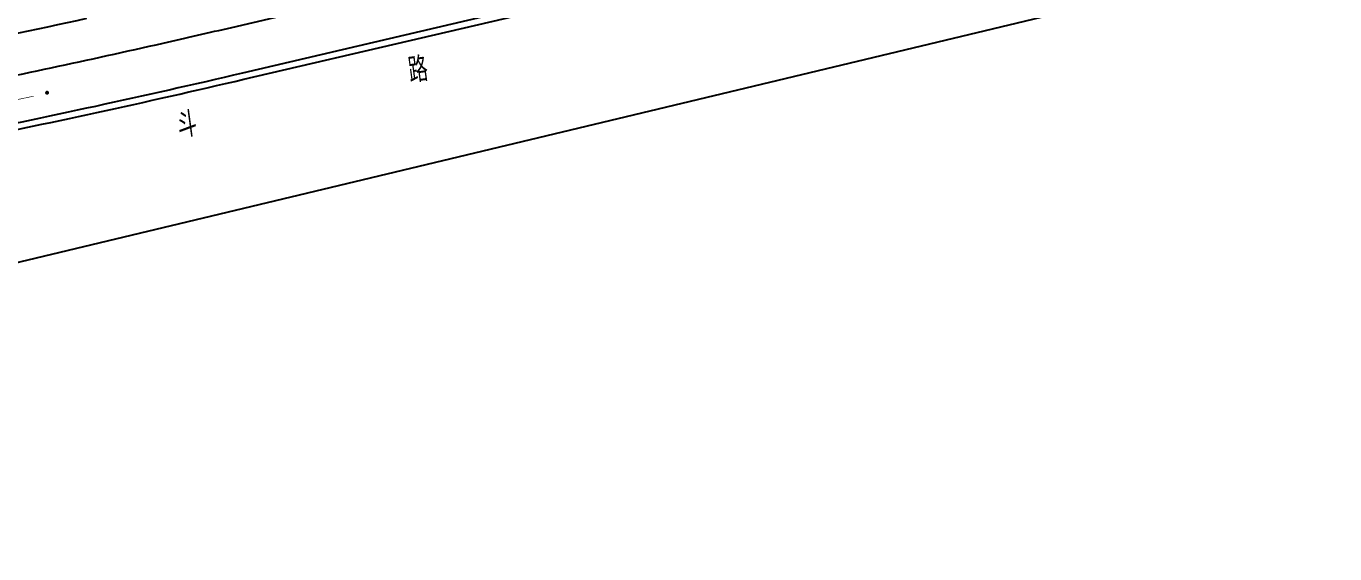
# Model space of a CAD drawing. Extents: x 60102 to 11003895, y 103457 to 3214550.
# Drawn here: x 9948117 to 10365115, y 2341670 to 2509870 of the extents above; entities that cross this region are included whole.
import ezdxf

# ---------------------------------------------------------------- set-up
doc = ezdxf.new("R2010")
doc.units = 0
doc.header["$LTSCALE"] = 10
for name, color, linetype in [('ZW-道路-缘石', 7, 'CONTINUOUS'), ('ZW-道路-边线', 7, 'CONTINUOUS'), ('围墙', 6, 'FENCELINE2'), ('本院设计标高', 31, 'CONTINUOUS'), ('道路名称', 7, 'CONTINUOUS')]:
    doc.layers.add(name, color=color, linetype=linetype)
doc.styles.get("Standard").update_dxf_attribs({"font": 'isocp.shx', "width": 0.707, "height": 10, "bigfont": 'intecad.shx'})
doc.linetypes.add('FENCELINE2', pattern='A,0.25,-0.1,[132,ltypeshp.shx,S=0.1,R=0,X=-0.1,Y=0],-0.1,1', length=1.45)

# ---------------------------------------------------------------- blocks, each defined once
blk = doc.blocks.new('道路标高')
at = {"layer": '本院设计标高', "const_width": 490}
blk.add_lwpolyline([(-113, -217, 1), (113, 217, 1)], format="xyb", close=True, dxfattribs=at)

msp = doc.modelspace()

# ---------------------------------------------------------------- linework, layer by layer
at = {"layer": 'ZW-道路-缘石', "color": 0}
msp.add_line((9557350.494, 2341670.263), (10960111.895, 2677771.467), dxfattribs=at)
at = {"layer": 'ZW-道路-缘石', "color": 0, "linetype": 'Continuous'}
msp.add_line((10013626.753, 2509495.709), (10352650.034, 2588961.881), dxfattribs=at)
at = {"layer": 'ZW-道路-缘石', "color": 0, "linetype": 'Continuous', "flags": 128}
msp.add_lwpolyline([(10347406.453, 2572326.243), (10017049.932, 2494891.537, -0.0079771607), (9923285.544, 2474485.767), (9577152.457, 2404921.683, 0.0031577473), (9552510.634, 2399807.175, 0.0031577473)], format="xyb", dxfattribs=at)
at = {"layer": 'ZW-道路-缘石', "color": 0, "linetype": 'Continuous'}
for start, end in [(282.763022902, 283.191827145), (281.363634925, 282.763022902)]:
    msp.add_arc((9330702.379, 5423028.024), 2992500, start, end, dxfattribs=at)
at = {"layer": 'ZW-道路-边线', "color": 0}
msp.add_line((10017506.356, 2492944.314), (10347862.877, 2570379.02), dxfattribs=at)
for radius, end in [(2979500, 282.340423327), (3009500, 283.191827145)]:
    msp.add_arc((9330702.379, 5423028.024), radius, 281.363634925, end, dxfattribs=at)
at = {"layer": '围墙', "color": 0, "ltscale": 8000, "extrusion": (1.57759e-08, 5.44788e-10, 1), "const_width": 200, "elevation": 0.152, "flags": 128}
msp.add_lwpolyline([(9542451.662, 2668293.914), (9542451.662, 2668293.914), (9545925.415, 2626566.828), (9546762.364, 2616513.306), (9556555.997, 2556126.038), (9567148.491, 2428887.875), (9589893.732, 2414905.127), (9919272.218, 2481101.956, 0.002675575), (9950479.358, 2487547.737, 0.002675575)], format="xyb", dxfattribs=at)

# ---------------------------------------------------------------- block references
at = {"layer": '本院设计标高', "color": 0, "linetype": 'Continuous', "ltscale": 3, "xscale": 1.280000001799387, "yscale": 1.280000001192093, "zscale": 1.28, "rotation": 0.6904814691178797}
msp.add_blockref('道路标高', (9954776.374, 2488657.282, 0), dxfattribs=at)

# ---------------------------------------------------------------- texts
at = {"layer": '道路名称', "color": 7, "width": 0.7}
for s, p in [('路', (10070469.941, 2491632.728)), ('斗', (9996879.474, 2474126.305))]:
    msp.add_text(s, height=8000, rotation=7.76470963, dxfattribs=at).set_placement(p)

doc.saveas('drawing.dxf')
